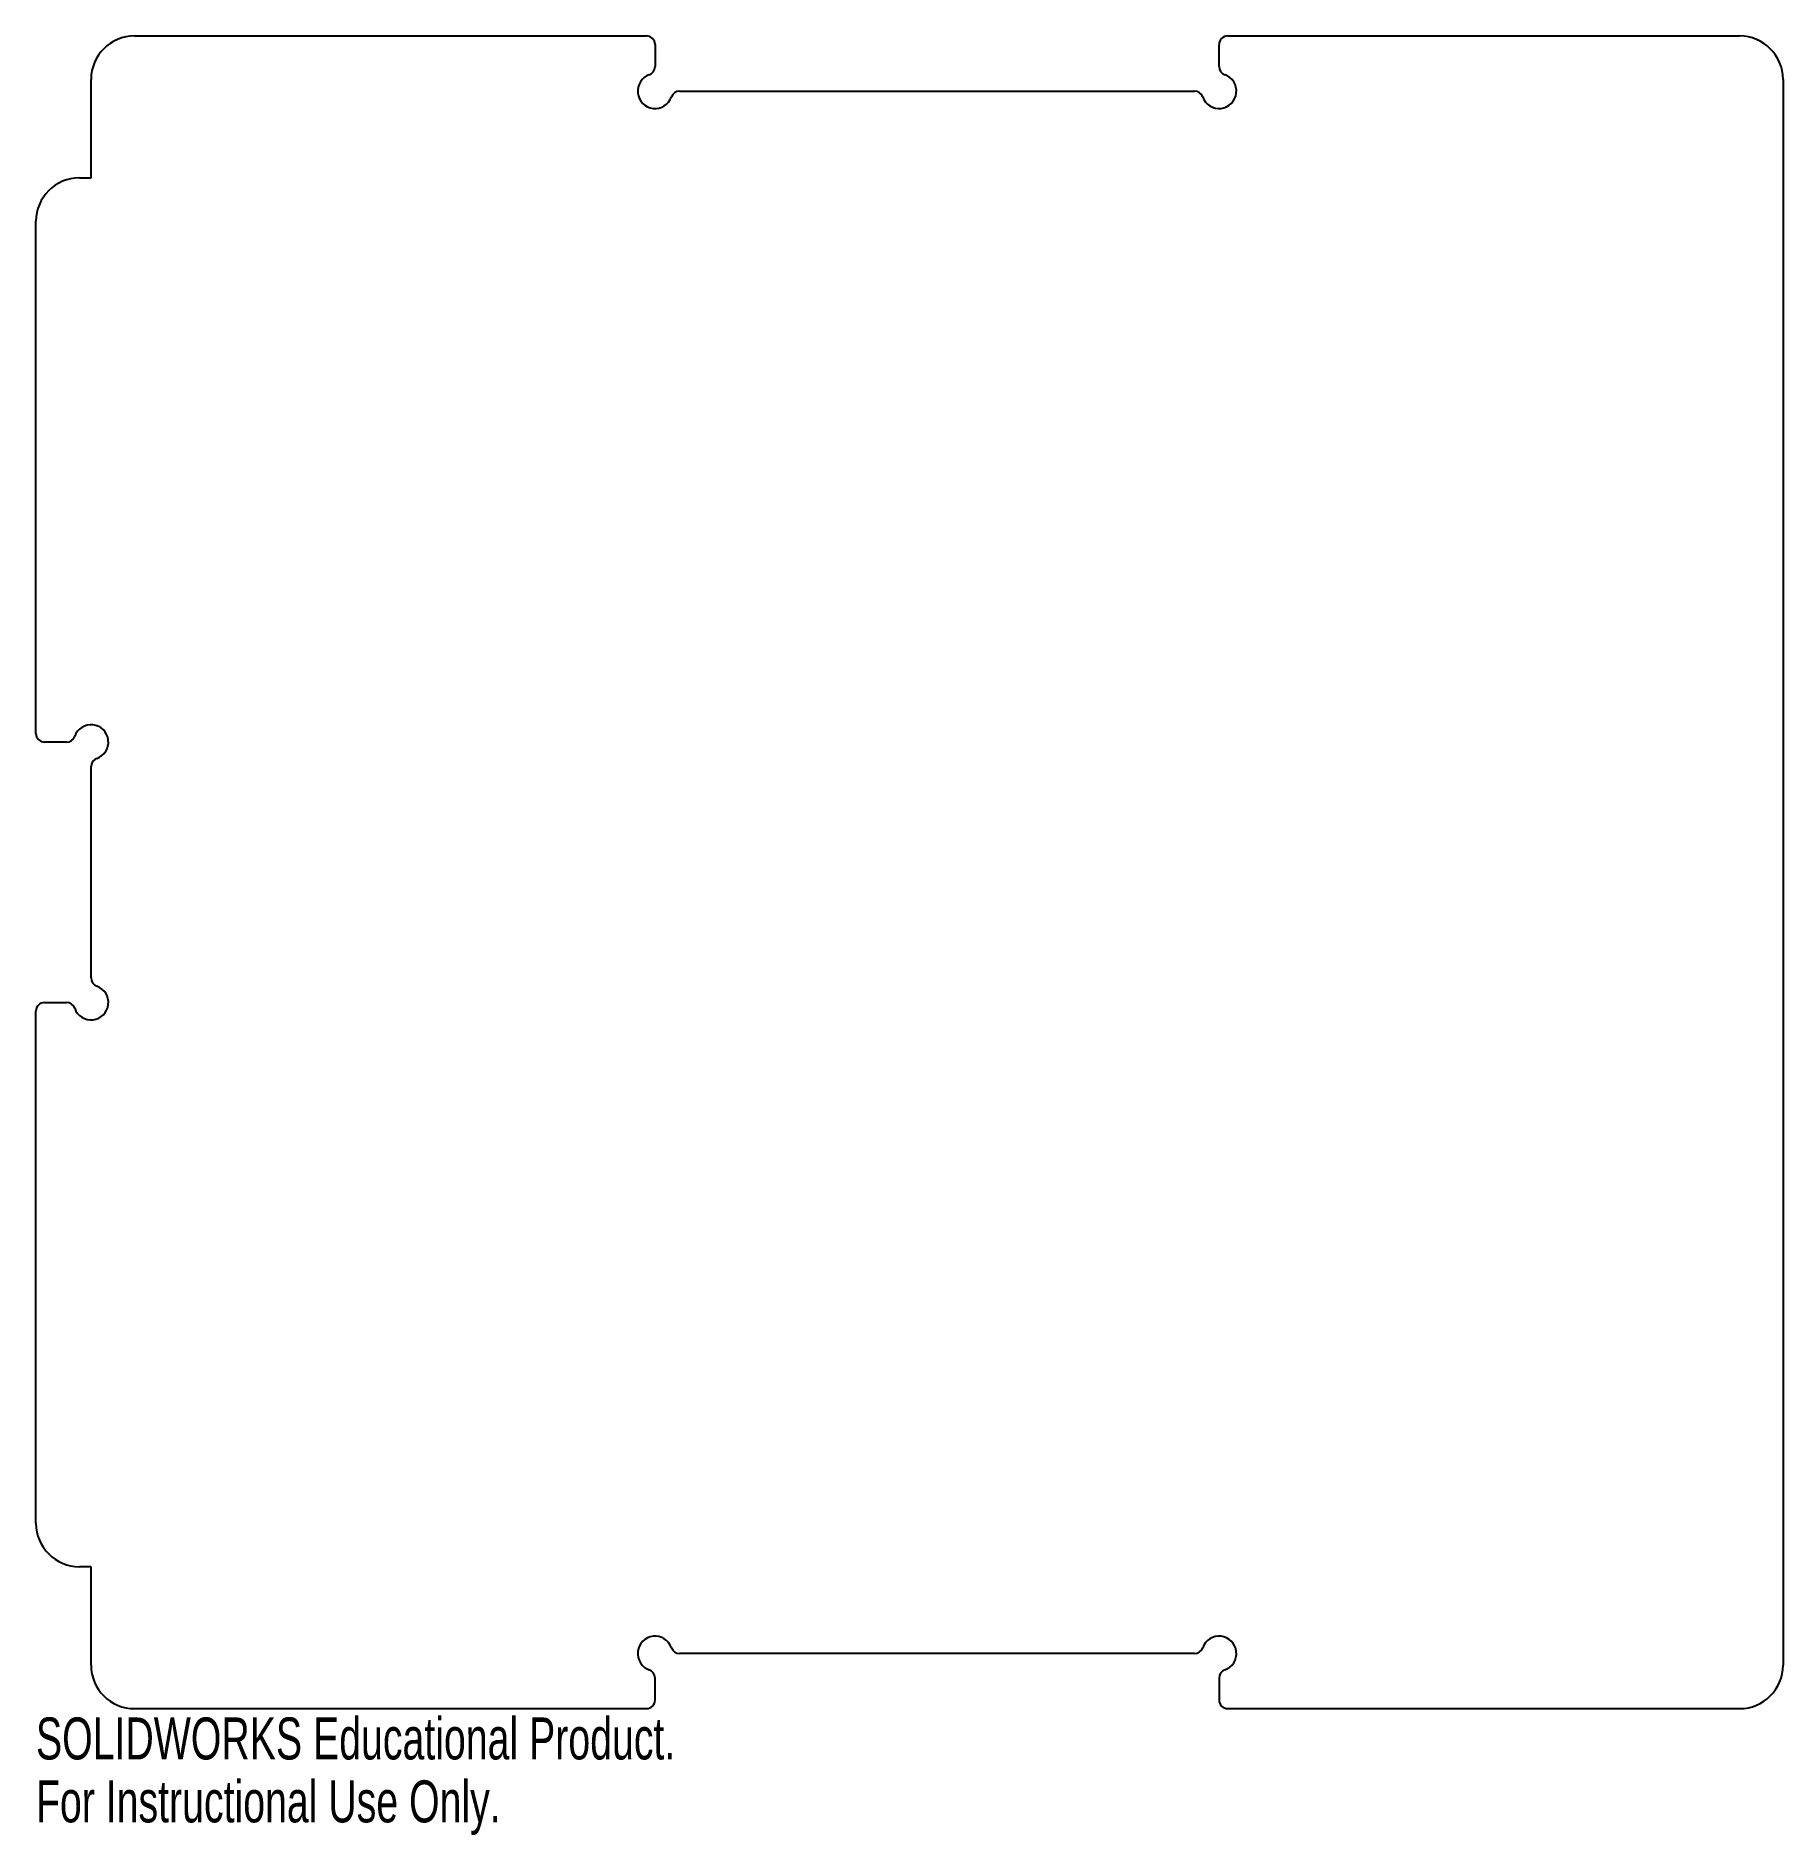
# Model space of a CAD drawing. Header units: millimetres. Extents: x -6 to 195, y -201 to 6.
import ezdxf

# ---------------------------------------------------------------- set-up
doc = ezdxf.new("R2010")
doc.units = ezdxf.units.MM
doc.styles.add('SLDTEXTSTYLE0', font='TXT', dxfattribs={"width": 0.7})

msp = doc.modelspace()

# ---------------------------------------------------------------- linework, layer by layer
at = {"color": 7, "linetype": 'Continuous', "lineweight": 25}
for p, q in [((5, 6.35), (64, 6.35)), ((131, 6.35), (190, 6.35)), ((65, 5.35), (65, 2.83)), ((130, 2.83), (130, 5.35)), ((0, -10), (0, 1.35)), ((67.83, 0), (127.17, 0)), ((195, 1.35), (195, -181.35)), ((-1.35, -10), (0, -10)), ((-6.35, -74), (-6.35, -15)), ((-2.83, -75), (-5.35, -75)), ((0, -102.17), (0, -77.83)), ((-5.35, -105), (-2.83, -105)), ((-6.35, -165), (-6.35, -106)), ((0, -170), (-1.35, -170)), ((0, -181.35), (0, -170)), ((127.17, -180), (67.83, -180)), ((65, -185.35), (65, -182.83)), ((130, -182.83), (130, -185.35)), ((5, -186.35), (64, -186.35)), ((131, -186.35), (190, -186.35))]:
    msp.add_line(p, q, dxfattribs=at)
for centre, radius, start, end in [((5, 1.35), 5, 90, 180), ((64, 5.35), 1, 0, 90), ((131, 5.35), 1, 90, 180), ((190, 1.35), 5, 0, 90), ((64, 2.83), 1, 289.4712, 0), ((131, 2.83), 1, 180, 250.5288), ((65, 0), 2, 109.4712, 340.5288), ((67.83, -1), 1, 90, 160.5288), ((127.17, -1), 1, 19.4712, 90), ((130, 0), 2, 199.4712, 70.5288), ((-1.35, -15), 5, 90, 180), ((-5.35, -74), 1, 180, 270), ((-2.83, -74), 1, 270, 340.5288), ((0, -75), 2, 289.4712, 160.5288), ((1, -77.83), 1, 109.4712, 180), ((0, -105), 2, 199.4712, 70.5288), ((1, -102.17), 1, 180, 250.5288), ((-5.35, -106), 1, 90, 180), ((-2.83, -106), 1, 19.4712, 90), ((-1.35, -165), 5, 180, 270), ((65, -180), 2, 19.4712, 250.5288), ((130, -180), 2, 289.4712, 160.5288), ((67.83, -179), 1, 199.4712, 270), ((127.17, -179), 1, 270, 340.5288), ((5, -181.35), 5, 180, 270), ((64, -182.83), 1, 0, 70.5288), ((131, -182.83), 1, 109.4712, 180), ((190, -181.35), 5, 270, 0), ((64, -185.35), 1, 270, 0), ((131, -185.35), 1, 180, 270)]:
    msp.add_arc(centre, radius, start, end, dxfattribs=at)

# ---------------------------------------------------------------- texts
at = {"color": 7, "linetype": 'Continuous', "char_height": 4.8336, "attachment_point": 1, "style": 'SLDTEXTSTYLE0'}
for s, insert in [('SOLIDWORKS Educational Product.', (-6.35, -187.37)), ('For Instructional Use Only.', (-6.35, -194.62))]:
    msp.add_mtext(s, dxfattribs=dict(at, insert=insert))

doc.saveas('drawing.dxf')
